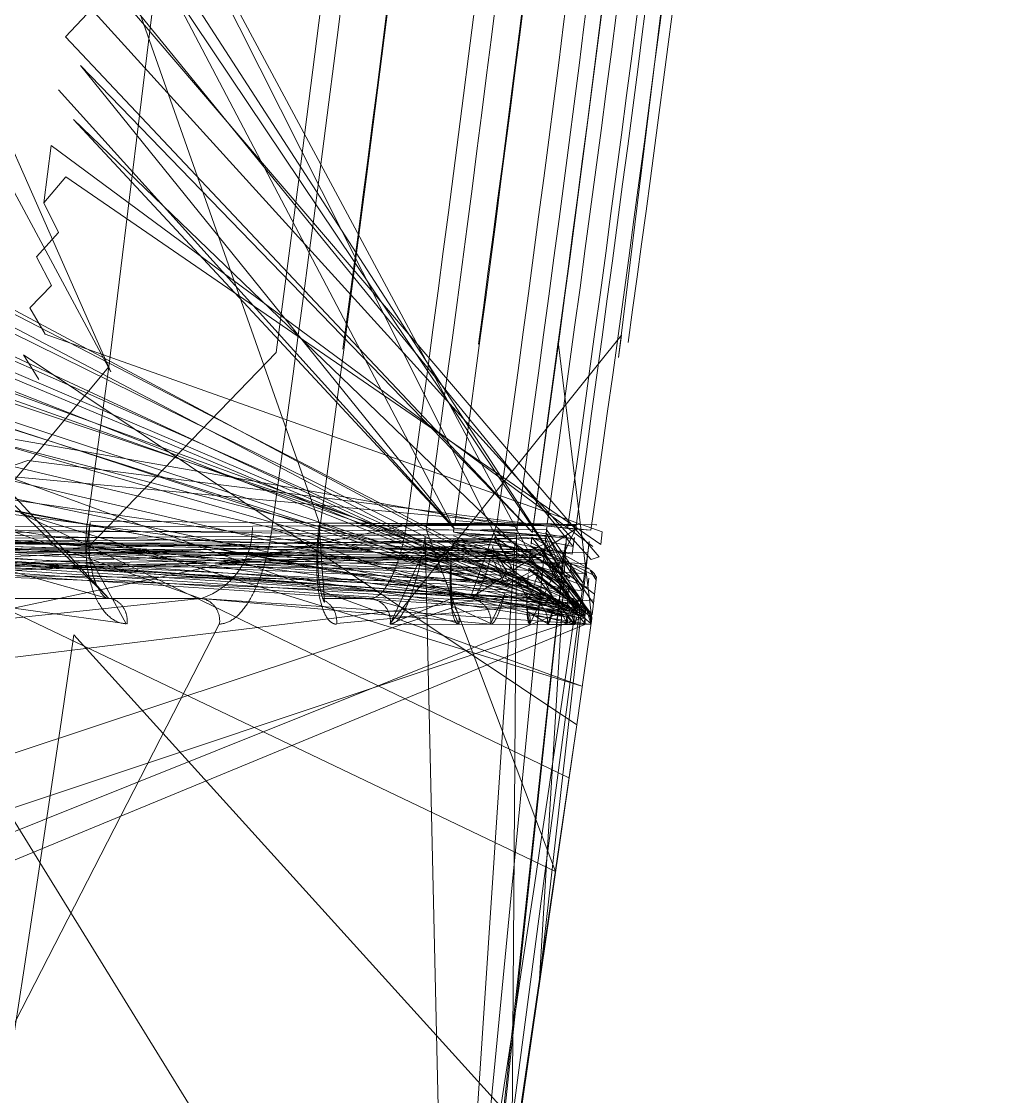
# Model space of a CAD drawing. Header units: millimetres. Extents: x 521 to 148073, y -17811 to 32040.
# Drawn here: x 66190.56 to 66203.96, y 20152.08 to 20166.79 of the extents above; entities that cross this region are included whole.
import ezdxf

# ---------------------------------------------------------------- set-up
doc = ezdxf.new("R2010")
doc.units = ezdxf.units.MM
doc.layers.add('Datové rozvody', color=6, linetype='Continuous')
doc.layers.add('PDF_Geometrie', color=7, linetype='Continuous', true_color=0xbdbdbd)

# ---------------------------------------------------------------- blocks, each defined once
blk = doc.blocks.new('projektor')
at = {"layer": 'PDF_Geometrie', "lineweight": 13}
for points in [[(86365.357, 15266.019), (86380.575, 15264.152), (86380.277, 15264.191), (86384.116, 15261.116), (86384.107, 15261.117), (86384.098, 15261.118), (86384.089, 15261.118), (86384.08, 15261.118), (86384.071, 15261.118), (86384.062, 15261.117), (86384.052, 15261.116), (86384.043, 15261.115), (86384.035, 15261.114), (86384.025, 15261.112), (86384.016, 15261.111), (86384.008, 15261.109), (86383.999, 15261.106), (86383.99, 15261.104), (86383.982, 15261.101), (86383.974, 15261.098), (86383.965, 15261.095), (86383.957, 15261.091), (86383.949, 15261.087), (86383.94, 15261.083), (86383.933, 15261.079), (86383.924, 15261.075), (86383.917, 15261.069), (86383.909, 15261.064), (86383.903, 15261.059), (86383.895, 15261.054), (86383.889, 15261.048), (86383.881, 15261.042), (86383.875, 15261.036), (86383.868, 15261.03), (86383.862, 15261.024), (86383.856, 15261.018), (86383.85, 15261.01), (86383.844, 15261.003), (86383.839, 15260.996), (86383.834, 15260.989), (86383.829, 15260.982), (86383.824, 15260.975), (86383.819, 15260.967), (86383.815, 15260.96), (86383.811, 15260.951), (86383.807, 15260.943), (86383.804, 15260.935), (86383.801, 15260.927), (86383.798, 15260.919), (86383.795, 15260.91), (86383.792, 15260.902), (86383.79, 15260.893), (86383.787, 15260.884), (86383.786, 15260.876), (86383.785, 15260.867), (86383.783, 15260.859), (86383.782, 15260.85), (86384.117, 15262.033), (86384.107, 15262.034), (86384.098, 15262.034), (86384.089, 15262.035), (86384.08, 15262.035), (86384.072, 15262.034), (86384.063, 15262.034), (86384.053, 15262.033), (86384.044, 15262.032), (86384.035, 15262.031), (86384.026, 15262.029), (86384.017, 15262.027), (86384.009, 15262.025), (86383.999, 15262.023), (86383.991, 15262.02), (86383.982, 15262.017), (86383.974, 15262.013), (86383.965, 15262.01), (86383.957, 15262.006), (86383.949, 15262.003), (86383.941, 15261.999), (86383.933, 15261.994), (86383.925, 15261.99), (86383.918, 15261.985), (86383.91, 15261.98), (86383.903, 15261.975), (86383.895, 15261.969), (86384.117, 15262.453), (86384.107, 15262.453), (86384.099, 15262.454), (86384.09, 15262.454), (86384.081, 15262.454), (86384.072, 15262.454), (86384.063, 15262.453), (86384.053, 15262.453), (86384.044, 15262.452), (86384.036, 15262.45), (86384.026, 15262.449), (86384.017, 15262.447), (86384.009, 15262.445), (86383.999, 15262.442), (86383.991, 15262.44), (86383.983, 15262.437), (86383.974, 15262.434), (86383.965, 15262.43), (86383.957, 15262.426), (86383.95, 15262.422), (86383.941, 15262.418), (86383.934, 15262.414), (86383.925, 15262.409), (86383.918, 15262.404), (86383.91, 15262.399), (86383.903, 15262.394), (86383.896, 15262.389), (86383.889, 15262.383), (86383.882, 15262.377), (86383.875, 15262.371), (86383.868, 15262.364), (86383.863, 15262.358), (86383.857, 15262.351), (86383.851, 15262.344), (86383.845, 15262.337), (86383.839, 15262.33), (86383.834, 15262.323), (86383.829, 15262.316), (86383.824, 15262.307), (86383.82, 15262.299), (86383.816, 15262.292), (86383.812, 15262.284), (86383.807, 15262.276), (86383.804, 15262.268), (86383.801, 15262.259), (86383.798, 15262.251), (86383.795, 15262.242), (86383.792, 15262.233), (86383.79, 15262.224), (86383.788, 15262.216), (86383.786, 15262.207), (86383.785, 15262.198), (86383.784, 15262.189), (86383.783, 15262.18), (86382.861, 15263.58), (86384.117, 15262.979), (86384.108, 15262.979), (86384.099, 15262.98), (86384.09, 15262.98), (86384.081, 15262.98), (86384.072, 15262.98), (86384.063, 15262.98), (86384.054, 15262.979), (86384.045, 15262.978), (86384.036, 15262.976), (86384.026, 15262.975), (86384.018, 15262.973), (86384.009, 15262.971), (86384.001, 15262.969), (86383.991, 15262.966), (86383.983, 15262.963), (86383.975, 15262.96), (86383.966, 15262.955), (86383.958, 15262.952), (86384.117, 15263.209), (86384.108, 15263.209), (86384.099, 15263.21), (86384.09, 15263.21), (86384.081, 15263.21), (86384.072, 15263.21), (86384.063, 15263.21), (86384.054, 15263.209), (86384.045, 15263.208), (86384.036, 15263.206), (86384.027, 15263.205), (86384.018, 15263.203), (86384.009, 15263.201), (86384.001, 15263.198), (86383.991, 15263.196), (86383.983, 15263.192), (86383.975, 15263.189), (86383.966, 15263.185), (86383.958, 15263.182), (86383.95, 15263.178), (86383.941, 15263.174), (86383.934, 15263.169), (86383.926, 15263.165), (86383.918, 15263.16), (86383.91, 15263.155), (86383.903, 15263.15), (86383.896, 15263.144), (86383.889, 15263.139), (86383.882, 15263.132), (86383.875, 15263.126), (86383.869, 15263.119), (86383.863, 15263.113), (86383.857, 15263.106), (86383.851, 15263.1), (86383.845, 15263.093), (86383.839, 15263.085), (86383.834, 15263.078), (86383.829, 15263.07), (86383.824, 15263.062), (86383.82, 15263.054), (86383.816, 15263.047), (86383.812, 15263.039), (86383.807, 15263.03), (86383.804, 15263.022), (86383.801, 15263.013), (86383.798, 15263.005), (86383.795, 15262.996), (86383.792, 15262.987), (86383.79, 15262.979), (86383.788, 15262.97), (86383.786, 15262.961), (86383.785, 15262.952), (86383.784, 15262.943), (86383.783, 15262.938), (86372.915, 15257.466), (86384.117, 15263.472), (86384.108, 15263.473), (86384.099, 15263.474), (86384.091, 15263.474), (86384.082, 15263.474), (86384.072, 15263.474), (86384.063, 15263.473), (86384.054, 15263.472), (86384.045, 15263.471), (86384.036, 15263.47), (86384.027, 15263.469), (86384.018, 15263.467), (86384.117, 15263.553), (86384.108, 15263.554), (86384.1, 15263.555), (86384.091, 15263.555), (86384.082, 15263.555), (86384.072, 15263.555), (86384.063, 15263.554), (86384.054, 15263.554), (86384.045, 15263.552), (86384.037, 15263.551), (86384.027, 15263.55), (86384.018, 15263.548), (86384.01, 15263.545), (86384.001, 15263.542), (86383.992, 15263.54), (86383.983, 15263.537), (86383.975, 15263.534), (86383.966, 15263.53), (86383.958, 15263.527), (86383.95, 15263.523), (86383.942, 15263.519), (86383.934, 15263.514), (86383.926, 15263.51), (86383.918, 15263.505), (86383.91, 15263.5), (86383.903, 15263.495), (86383.896, 15263.489), (86383.889, 15263.482), (86383.882, 15263.477), (86383.875, 15263.47), (86384.117, 15263.572), (86384.108, 15263.573), (86384.1, 15263.573), (86384.091, 15263.573), (86384.082, 15263.573), (86384.072, 15263.573), (86384.063, 15263.573), (86384.054, 15263.572), (86384.045, 15263.571), (86384.037, 15263.569), (86384.027, 15263.568), (86384.018, 15263.566), (86384.01, 15263.564), (86384.001, 15263.562), (86383.992, 15263.559), (86383.983, 15263.556), (86383.975, 15263.553), (86383.966, 15263.55), (86383.958, 15263.545), (86383.95, 15263.541), (86383.942, 15263.537), (86383.934, 15263.533), (86383.926, 15263.528), (86383.919, 15263.523), (86383.91, 15263.518), (86383.903, 15263.513), (86383.896, 15263.507), (86383.889, 15263.502), (86383.882, 15263.496), (86383.875, 15263.49), (86383.869, 15263.482), (86383.863, 15263.476), (86383.859, 15263.471), (86384.117, 15263.708), (86384.108, 15263.709), (86384.1, 15263.709), (86384.091, 15263.71), (86384.082, 15263.71), (86384.072, 15263.709), (86384.063, 15263.709), (86384.054, 15263.708), (86384.045, 15263.707), (86384.117, 15263.78), (86384.109, 15263.781), (86384.1, 15263.781), (86384.091, 15263.782), (86384.082, 15263.782), (86384.072, 15263.781), (86384.063, 15263.781), (86384.054, 15263.78), (86384.045, 15263.779), (86384.037, 15263.778), (86384.027, 15263.776), (86384.018, 15263.774), (86384.01, 15263.772), (86384.001, 15263.77), (86383.992, 15263.767), (86383.983, 15263.764), (86383.975, 15263.761), (86383.966, 15263.758), (86383.958, 15263.754), (86383.95, 15263.751), (86383.942, 15263.746), (86383.934, 15263.742), (86383.926, 15263.737), (86383.919, 15263.733), (86383.911, 15263.728), (86383.903, 15263.721), (86383.898, 15263.717), (86384.117, 15263.784), (86384.109, 15263.785), (86384.1, 15263.786), (86384.091, 15263.786), (86384.082, 15263.786), (86384.072, 15263.786), (86384.063, 15263.786), (86384.054, 15263.785), (86384.045, 15263.784), (86384.037, 15263.781), (86384.027, 15263.78), (86384.018, 15263.778), (86384.01, 15263.776), (86384.001, 15263.773), (86383.992, 15263.771), (86383.983, 15263.768), (86383.975, 15263.765), (86383.966, 15263.761), (86383.958, 15263.758), (86383.95, 15263.754), (86383.942, 15263.75), (86383.934, 15263.746), (86383.926, 15263.741), (86383.919, 15263.736), (86383.911, 15263.731), (86383.903, 15263.726), (86383.896, 15263.719), (86383.894, 15263.717), (86373.992, 15257.084), (86382.808, 15260.184), (86382.832, 15260.181), (86382.855, 15260.178), (86382.877, 15260.175), (86382.901, 15260.173), (86382.924, 15260.171), (86382.948, 15260.168), (86382.971, 15260.166), (86382.993, 15260.165), (86383.016, 15260.163), (86383.039, 15260.161), (86383.062, 15260.16), (86383.084, 15260.159), (86383.107, 15260.157), (86383.128, 15260.156), (86383.15, 15260.156), (86383.173, 15260.155), (86383.194, 15260.154), (86383.215, 15260.154), (86383.237, 15260.154), (86383.258, 15260.154), (86383.279, 15260.154), (86383.299, 15260.154), (86383.32, 15260.154), (86383.34, 15260.154), (86383.359, 15260.155), (86383.379, 15260.156), (86383.398, 15260.157), (86383.417, 15260.158), (86383.436, 15260.159), (86383.454, 15260.16), (86383.472, 15260.161), (86383.49, 15260.163), (86383.507, 15260.164), (86383.524, 15260.166), (86383.54, 15260.168), (86383.556, 15260.169), (86383.572, 15260.171), (86383.588, 15260.173), (86383.602, 15260.175), (86383.617, 15260.178), (86383.63, 15260.18), (86383.643, 15260.182), (86383.657, 15260.185), (86383.669, 15260.188), (86383.682, 15260.19), (86383.694, 15260.193), (86383.704, 15260.195), (86383.715, 15260.198), (86383.725, 15260.201), (86383.736, 15260.203), (86383.745, 15260.206), (86383.753, 15260.208), (86383.761, 15260.211), (86383.769, 15260.213), (86383.777, 15260.215), (86383.783, 15260.218), (86383.789, 15260.22), (86383.795, 15260.222), (86383.801, 15260.224), (86383.806, 15260.226), (86383.81, 15260.228), (86383.814, 15260.23), (86383.817, 15260.232), (86383.821, 15260.233), (86383.824, 15260.235), (86383.826, 15260.236), (86383.828, 15260.237), (86383.829, 15260.238), (86383.831, 15260.239), (86383.832, 15260.239), (86383.833, 15260.24), (86382.802, 15260.17), (86382.828, 15260.167), (86382.853, 15260.164), (86382.877, 15260.161), (86382.903, 15260.158), (86382.929, 15260.156), (86382.954, 15260.153), (86382.979, 15260.151), (86383.004, 15260.149), (86383.029, 15260.147), (86383.054, 15260.145), (86383.079, 15260.144), (86383.104, 15260.142), (86383.129, 15260.141), (86383.154, 15260.14), (86383.178, 15260.139), (86383.202, 15260.138), (86383.226, 15260.138), (86383.25, 15260.137), (86383.275, 15260.137), (86383.298, 15260.137), (86383.323, 15260.137), (86383.346, 15260.137), (86383.368, 15260.137), (86383.392, 15260.138), (86383.415, 15260.139), (86383.437, 15260.14), (86383.459, 15260.141), (86383.482, 15260.142), (86383.504, 15260.143), (86383.525, 15260.145), (86383.546, 15260.146), (86383.568, 15260.148), (86383.589, 15260.15), (86383.609, 15260.152), (86383.63, 15260.155), (86383.65, 15260.157), (86383.669, 15260.16), (86383.689, 15260.163), (86383.708, 15260.166), (86383.726, 15260.169), (86383.745, 15260.172), (86383.763, 15260.175), (86383.781, 15260.179), (86383.798, 15260.183), (86383.815, 15260.188), (86383.832, 15260.192), (86383.847, 15260.196), (86383.863, 15260.2), (86383.878, 15260.204), (86383.894, 15260.209), (86383.908, 15260.214), (86383.923, 15260.219), (86383.936, 15260.223), (86383.95, 15260.229), (86383.962, 15260.234), (86383.975, 15260.239), (86383.986, 15260.246), (86383.998, 15260.251), (86384.009, 15260.257), (86384.02, 15260.263), (86384.03, 15260.269), (86384.039, 15260.275), (86384.048, 15260.281), (86384.056, 15260.287), (86384.065, 15260.293), (86384.072, 15260.3), (86384.079, 15260.307), (86384.086, 15260.314), (86384.092, 15260.321), (86384.098, 15260.328), (86384.103, 15260.334), (86384.107, 15260.341), (86384.111, 15260.348), (86384.114, 15260.356), (86384.117, 15260.364), (86384.12, 15260.371), (86384.122, 15260.378), (86384.123, 15260.386), (86384.124, 15260.393), (86384.124, 15260.401)], [(86375.864, 15261.091), (86378.162, 15260.8), (86380.473, 15260.498), (86382.785, 15260.188), (86384.029, 15263.462), (86384.038, 15263.462), (86384.047, 15263.461), (86384.056, 15263.461), (86384.064, 15263.461), (86384.072, 15263.462), (86384.078, 15263.462), (86384.085, 15263.462), (86384.091, 15263.462), (86384.097, 15263.463), (86384.102, 15263.463), (86384.107, 15263.464), (86384.111, 15263.464), (86384.114, 15263.465), (86384.117, 15263.466), (86384.121, 15263.466), (86384.123, 15263.467), (86384.124, 15263.468), (86384.126, 15263.469), (86384.127, 15263.47), (86384.127, 15263.471)], [(86380.698, 15257.37), (86382.768, 15257.086), (86382.79, 15257.083), (86382.811, 15257.08), (86382.833, 15257.078), (86382.856, 15257.076), (86382.877, 15257.074), (86382.899, 15257.072), (86382.921, 15257.071), (86382.943, 15257.069), (86382.964, 15257.068), (86382.986, 15257.067), (86383.008, 15257.067), (86383.03, 15257.066), (86383.051, 15257.066), (86383.072, 15257.065), (86383.094, 15257.065), (86383.115, 15257.066), (86383.137, 15257.066), (86382.77, 15257.125), (86382.788, 15257.122), (86382.807, 15257.119), (86382.824, 15257.117), (86382.842, 15257.115), (86382.861, 15257.114), (86382.878, 15257.112), (86382.897, 15257.111), (86382.915, 15257.11), (86382.933, 15257.109), (86382.95, 15257.108), (86382.968, 15257.107), (86382.985, 15257.107), (86383.003, 15257.106), (86383.02, 15257.106), (86383.038, 15257.106), (86383.055, 15257.106), (86383.073, 15257.106), (86383.092, 15257.107), (86380.508, 15259.599), (86378.205, 15259.9), (86375.911, 15260.192)], [(86382.972, 15263.566), (86383.088, 15263.552), (86374.992, 15256.96), (86375.347, 15257.164), (86383.229, 15263.894), (86383.261, 15263.79), (86375.642, 15256.877), (86376, 15257.082), (86376.306, 15256.793), (86382.905, 15263.007), (86376.685, 15256.994), (86382.85, 15261.969), (86377.009, 15256.702)], [(86378.513, 15256.506), (86377.752, 15256.606), (86383.09, 15263.812)], [(86384.05, 15263.798), (86385.465, 15263.599), (86380.537, 15256.235), (86380.867, 15256.441)], [(86382.88, 15262.801), (86382.831, 15262.807), (86381.657, 15256.082), (86382.824, 15253.729), (86381.945, 15256.293), (86382.85, 15263.476), (86382.871, 15263.786), (86382.154, 15256.014), (86384.951, 15263.664), (86382.646, 15256.196), (86386.172, 15263.493)], [(86382.794, 15261.971), (86382.795, 15261.976), (86382.804, 15261.331), (86382.794, 15262.535), (86382.804, 15263.023), (86382.78, 15260.188), (86382.786, 15263.206), (86382.811, 15263.587), (86382.821, 15259.286), (86382.793, 15263.59), (86382.795, 15263.607), (86382.802, 15263.851), (86382.803, 15263.864), (86382.752, 15257.127)], [(86383.137, 15257.066), (86383.134, 15257.071), (86383.132, 15257.075), (86383.129, 15257.079), (86383.127, 15257.082), (86383.124, 15257.086), (86383.122, 15257.089), (86383.119, 15257.092), (86383.117, 15257.095), (86383.114, 15257.097), (86383.112, 15257.099), (86383.109, 15257.101), (86383.107, 15257.103), (86383.104, 15257.104), (86383.102, 15257.105), (86383.098, 15257.106), (86383.096, 15257.106), (86383.093, 15257.107), (86383.092, 15257.107), (86384.127, 15263.784), (86384.126, 15263.785), (86384.125, 15263.785), (86384.123, 15263.786), (86384.121, 15263.787), (86384.119, 15263.787), (86384.115, 15263.788), (86384.111, 15263.789), (86384.107, 15263.79), (86384.103, 15263.79), (86384.098, 15263.791), (86384.092, 15263.792), (86384.086, 15263.793), (86384.079, 15263.794), (86384.072, 15263.795)], [(86383.725, 15263.835), (86383.799, 15263.827), (86384.115, 15260.402), (86384.106, 15260.403), (86384.097, 15260.403), (86384.089, 15260.403), (86384.079, 15260.403), (86384.07, 15260.403), (86384.061, 15260.402), (86384.051, 15260.402), (86384.043, 15260.401), (86384.034, 15260.399), (86384.025, 15260.398), (86384.016, 15260.396), (86384.007, 15260.394), (86383.999, 15260.392), (86383.99, 15260.389), (86383.981, 15260.386), (86383.973, 15260.383), (86383.964, 15260.38), (86383.956, 15260.377), (86383.948, 15260.373), (86383.94, 15260.369), (86383.932, 15260.365), (86383.924, 15260.359), (86383.917, 15260.355), (86383.909, 15260.35), (86383.902, 15260.345), (86383.895, 15260.34), (86383.888, 15260.334), (86383.881, 15260.329), (86383.874, 15260.323), (86383.868, 15260.317), (86383.862, 15260.311), (86383.856, 15260.303), (86383.85, 15260.297), (86383.844, 15260.29), (86383.838, 15260.283), (86383.833, 15260.276), (86383.828, 15260.269), (86383.824, 15260.262), (86383.819, 15260.255), (86383.815, 15260.247)], [(86383.993, 15263.709), (86384.007, 15263.708), (86376.799, 15249.093)], [(86384.02, 15263.706), (86384.039, 15263.705), (86377.889, 15249.022)], [(86378.459, 15248.987), (86378.609, 15248.977), (86383.571, 15262.943), (86384.016, 15263.707)], [(86380.482, 15253.394), (86380.637, 15253.383), (86384.02, 15263.706)], [(86384.016, 15263.707), (86384.024, 15263.707), (86381.276, 15248.821), (86381.139, 15248.828)], [(86384.05, 15263.706), (86384.052, 15263.706), (86381.863, 15253.327)], [(86381.975, 15253.331), (86382.083, 15253.33), (86384.055, 15263.706)], [(86383.173, 15263.743), (86383.024, 15263.764), (86388.922, 15263.098), (86382.952, 15263.462), (86382.848, 15253.726)], [(86383.248, 15263.417), (86383.151, 15263.433), (86396.339, 15261.998), (86383.451, 15263.701), (86382.893, 15253.719)], [(86383.316, 15263.721), (86383.173, 15263.743), (86382.994, 15253.981), (86382.929, 15262.794), (86391.39, 15262.736), (86391.431, 15262.731), (86394.415, 15262.287)], [(86383.512, 15263.758), (86383.637, 15263.744), (86382.949, 15261.957)], [(86383.579, 15263.36), (86383.517, 15263.372), (86383.864, 15263.632), (86383.231, 15253.943), (86382.993, 15253.703)], [(86383.957, 15263.712), (86383.978, 15263.71), (86383.395, 15262.955)], [(86388.972, 15248.404), (86389.145, 15248.395), (86384.032, 15263.706)], [(86384.039, 15263.705), (86384.047, 15263.704), (86384.056, 15263.704), (86384.064, 15263.704), (86384.072, 15263.703), (86384.079, 15263.703), (86384.085, 15263.703), (86384.092, 15263.703), (86384.098, 15263.703), (86384.103, 15263.703), (86384.107, 15263.703), (86384.111, 15263.703), (86384.115, 15263.703), (86384.119, 15263.704), (86384.121, 15263.704), (86384.123, 15263.704), (86384.125, 15263.705), (86384.126, 15263.705), (86384.127, 15263.706), (86384.127, 15263.707), (86390.484, 15248.322)], [(86383.677, 15263.341), (86383.638, 15263.349), (86383.148, 15261.549), (86382.998, 15262.501), (86383.299, 15253.93), (86383.948, 15263.617), (86383.13, 15263.147), (86383.034, 15253.694)], [(86383.39, 15253.911), (86383.363, 15253.917), (86383.201, 15263.133), (86383.995, 15263.608), (86383.433, 15262.705), (86383.077, 15253.686), (86383.75, 15263.327)], [(86377.883, 15252.988), (86378.258, 15252.964), (86383.881, 15263.47), (86377.491, 15249.048)], [(86377.621, 15249.039), (86377.754, 15249.031), (86383.909, 15263.467)], [(86383.881, 15263.47), (86383.903, 15263.469), (86379.706, 15248.911)], [(86383.903, 15263.469), (86383.924, 15263.467), (86379.748, 15252.877)], [(86380.414, 15253.403), (86380.541, 15253.394), (86383.85, 15263.471)], [(86383.612, 15262.941), (86383.652, 15262.939), (86383.938, 15263.467), (86389.995, 15248.353), (86380.48, 15252.84)], [(86383.909, 15263.467), (86383.937, 15263.465), (86380.528, 15248.863)], [(86383.831, 15263.473), (86383.857, 15263.471), (86383.881, 15263.469), (86380.667, 15253.385)], [(86382.006, 15252.772), (86382.384, 15252.758), (86383.964, 15263.466)], [(86384.002, 15263.465), (86384.007, 15263.465), (86382.083, 15253.324)], [(86382.973, 15253.706), (86382.954, 15253.71), (86383.167, 15262.756), (86383.171, 15253.953), (86382.981, 15263.174), (86383.453, 15263.383)], [(86384.621, 15252.683), (86384.986, 15252.673), (86383.73, 15262.939), (86383.764, 15262.935), (86383.985, 15263.465)], [(86382.865, 15263.194), (86382.826, 15263.201), (86398.046, 15261.727)], [(86382.994, 15253.981), (86382.959, 15253.986), (86387.416, 15263.315), (86382.864, 15261.595), (86382.88, 15262.801)], [(86383.303, 15262.731), (86383.259, 15262.74), (86383.057, 15263.161)], [(86383.201, 15253.658), (86383.181, 15253.663), (86383.632, 15262.661), (86383.207, 15262.455), (86383.397, 15263.09)], [(86383.455, 15263.074), (86383.426, 15263.083), (86383.668, 15262.652), (86383.223, 15253.653)], [(86383.632, 15262.661), (86383.594, 15262.671), (86383.366, 15263.097)], [(86383.468, 15262.952), (86383.509, 15262.949), (86383.528, 15262.946), (86376.386, 15249.121)], [(86383.509, 15262.949), (86383.547, 15262.947), (86378.459, 15248.987)], [(86380.864, 15252.822), (86381.245, 15252.804), (86383.649, 15262.942)], [(86383.547, 15262.947), (86383.583, 15262.945), (86381.682, 15248.797), (86381.546, 15248.805)], [(86383.571, 15262.943), (86383.612, 15262.941), (86382.355, 15248.76)], [(86382.981, 15262.998), (86383.058, 15262.989)], [(86383.38, 15262.96), (86383.425, 15262.955)], [(86383.098, 15253.965), (86383.064, 15253.971), (86383.025, 15262.778), (86397.456, 15261.82), (86400.927, 15252.216)], [(86383.391, 15262.714), (86383.347, 15262.723)], [(86382.746, 15261.982), (86382.794, 15262.535), (86383.783, 15262.18)], [(86384.122, 15258.845), (86384.122, 15258.856), (86384.121, 15258.868), (86384.12, 15258.88), (86384.117, 15258.893), (86384.115, 15258.904), (86384.112, 15258.916), (86384.108, 15258.928), (86384.104, 15258.94), (86384.099, 15258.952), (86384.094, 15258.964), (86384.089, 15258.975), (86384.082, 15258.987), (86384.076, 15258.998), (86384.068, 15259.01), (86384.061, 15259.022), (86384.052, 15259.033), (86384.044, 15259.044), (86384.036, 15259.055), (86384.025, 15259.067), (86384.016, 15259.077), (86384.007, 15259.088), (86383.995, 15259.099), (86383.985, 15259.109), (86383.973, 15259.12), (86383.961, 15259.131), (86383.95, 15259.141), (86383.937, 15259.151), (86383.924, 15259.161), (86383.912, 15259.171), (86383.899, 15259.181), (86383.885, 15259.191), (86383.871, 15259.201), (86383.857, 15259.21), (86383.842, 15259.22), (86383.828, 15259.229), (86383.812, 15259.238), (86383.797, 15259.248), (86383.781, 15259.257), (86383.766, 15259.265), (86383.749, 15259.274), (86383.733, 15259.283), (86383.716, 15259.291), (86383.699, 15259.299), (86383.683, 15259.308), (86383.665, 15259.316), (86383.648, 15259.324), (86383.63, 15259.332), (86383.612, 15259.34), (86383.594, 15259.348), (86383.576, 15259.355), (86383.557, 15259.363), (86383.539, 15259.371), (86383.52, 15259.378), (86383.501, 15259.385), (86383.481, 15259.392), (86383.462, 15259.399), (86383.443, 15259.405), (86383.423, 15259.412), (86383.403, 15259.418), (86383.383, 15259.426), (86383.363, 15259.432), (86383.342, 15259.438), (86383.321, 15259.444), (86383.301, 15259.45), (86383.28, 15259.455), (86383.259, 15259.461), (86383.238, 15259.466), (86383.216, 15259.472), (86383.194, 15259.477), (86383.173, 15259.483), (86383.151, 15259.488), (86383.129, 15259.493), (86383.107, 15259.498), (86383.085, 15259.503), (86383.063, 15259.507), (86383.04, 15259.511), (86383.017, 15259.516), (86382.994, 15259.52), (86382.972, 15259.524), (86382.949, 15259.527), (86382.926, 15259.531), (86382.903, 15259.535), (86382.879, 15259.539), (86382.856, 15259.542), (86383.782, 15262.184), (86383.782, 15262.188), (86383.781, 15262.193), (86383.78, 15262.198), (86383.779, 15262.202), (86383.777, 15262.206), (86383.774, 15262.211), (86383.772, 15262.215), (86383.768, 15262.22), (86383.765, 15262.224), (86383.761, 15262.229), (86383.757, 15262.233), (86383.753, 15262.238), (86383.748, 15262.242), (86383.743, 15262.247), (86383.737, 15262.252), (86383.731, 15262.257), (86383.725, 15262.261), (86383.719, 15262.266), (86383.712, 15262.271), (86383.704, 15262.275), (86383.697, 15262.28), (86383.69, 15262.285), (86383.681, 15262.289), (86383.673, 15262.294), (86383.664, 15262.299), (86383.655, 15262.303), (86383.646, 15262.308), (86383.637, 15262.313), (86383.627, 15262.318), (86383.617, 15262.323), (86383.607, 15262.327), (86383.596, 15262.332), (86383.585, 15262.336), (86383.574, 15262.341), (86383.563, 15262.346), (86383.551, 15262.35), (86383.539, 15262.355), (86383.527, 15262.359), (86383.515, 15262.364), (86383.502, 15262.369), (86383.49, 15262.374), (86383.476, 15262.378), (86383.463, 15262.383), (86383.45, 15262.387), (86383.436, 15262.392), (86383.422, 15262.396), (86383.408, 15262.4), (86383.394, 15262.404), (86383.378, 15262.409), (86383.364, 15262.413), (86383.349, 15262.417), (86383.334, 15262.422), (86383.319, 15262.426), (86383.303, 15262.431), (86383.287, 15262.435), (86383.272, 15262.439), (86383.255, 15262.443), (86383.24, 15262.447)], [(86383.521, 15253.883), (86383.485, 15253.891), (86383.173, 15262.463)], [(86376.386, 15249.121), (86376.496, 15249.114), (86383.237, 15261.931)], [(86377.157, 15249.07), (86377.28, 15249.062), (86383.269, 15261.923)], [(86379.706, 15248.911), (86379.888, 15248.9), (86383.281, 15261.928)], [(86383.095, 15261.942), (86383.142, 15261.938), (86380.286, 15253.414)], [(86383.269, 15261.923), (86383.316, 15261.92), (86381.411, 15248.813)], [(86383.172, 15261.93), (86383.221, 15261.926)], [(86383.316, 15261.92), (86383.363, 15261.918), (86383.387, 15261.917), (86383.409, 15261.916), (86383.433, 15261.915), (86383.455, 15261.914), (86383.477, 15261.914), (86383.499, 15261.913), (86383.52, 15261.913), (86383.542, 15261.913), (86383.563, 15261.913), (86383.584, 15261.913), (86383.605, 15261.913), (86383.625, 15261.913), (86383.645, 15261.914), (86383.665, 15261.914), (86383.685, 15261.914), (86383.703, 15261.915), (86383.722, 15261.916), (86383.741, 15261.917), (86383.759, 15261.918), (86383.777, 15261.919), (86383.793, 15261.92), (86383.811, 15261.921), (86383.827, 15261.923), (86383.843, 15261.924), (86383.859, 15261.926), (86383.874, 15261.928), (86383.889, 15261.929), (86383.903, 15261.931), (86383.326, 15261.926), (86383.347, 15261.925), (86383.369, 15261.924), (86383.39, 15261.923), (86383.411, 15261.923), (86383.432, 15261.922), (86383.453, 15261.922), (86383.473, 15261.921), (86383.493, 15261.921), (86383.512, 15261.921), (86383.532, 15261.921), (86383.55, 15261.921), (86383.568, 15261.921), (86383.585, 15261.921), (86383.602, 15261.921), (86383.618, 15261.922), (86383.633, 15261.922), (86383.647, 15261.922), (86383.661, 15261.923), (86383.674, 15261.924), (86383.688, 15261.924), (86383.7, 15261.925), (86383.712, 15261.926), (86383.724, 15261.926), (86383.735, 15261.927), (86383.746, 15261.928), (86383.756, 15261.929), (86383.767, 15261.93), (86383.776, 15261.931), (86383.785, 15261.932), (86383.793, 15261.933), (86383.802, 15261.934), (86383.81, 15261.934), (86383.817, 15261.936), (86383.825, 15261.937), (86383.832, 15261.938), (86383.838, 15261.939), (86383.844, 15261.939), (86383.851, 15261.94), (86383.856, 15261.941), (86383.862, 15261.942), (86383.867, 15261.943), (86383.871, 15261.944), (86383.875, 15261.945), (86383.879, 15261.946), (86383.884, 15261.947), (86383.887, 15261.948), (86383.889, 15261.949), (86383.893, 15261.949), (86383.895, 15261.95), (86383.898, 15261.951), (86383.899, 15261.951), (86383.901, 15261.952), (86383.902, 15261.952), (86383.903, 15261.953), (86383.904, 15261.953), (86388.387, 15248.434)], [(86383.008, 15261.573), (86382.96, 15261.581), (86396.969, 15261.898)], [(86383.782, 15260.217), (86383.782, 15260.857), (86383.781, 15260.864), (86383.781, 15260.871), (86383.78, 15260.878), (86383.778, 15260.885), (86383.777, 15260.892), (86383.774, 15260.9), (86383.772, 15260.907), (86383.768, 15260.914), (86383.765, 15260.922), (86383.76, 15260.928), (86383.756, 15260.936), (86383.751, 15260.943), (86383.746, 15260.95), (86383.741, 15260.958), (86383.736, 15260.965), (86383.729, 15260.972), (86383.724, 15260.979), (86383.717, 15260.986), (86383.71, 15260.993), (86383.703, 15261), (86383.695, 15261.007), (86383.687, 15261.014), (86383.68, 15261.021), (86383.67, 15261.028), (86383.662, 15261.035), (86383.653, 15261.041), (86383.643, 15261.048), (86383.634, 15261.055), (86383.624, 15261.061), (86383.614, 15261.068), (86383.603, 15261.075), (86383.593, 15261.082), (86383.582, 15261.088), (86383.571, 15261.094), (86383.56, 15261.101), (86383.548, 15261.107), (86383.537, 15261.113), (86383.524, 15261.119), (86383.512, 15261.125), (86383.5, 15261.132), (86383.487, 15261.138), (86383.474, 15261.144), (86383.46, 15261.15), (86383.447, 15261.156), (86383.433, 15261.162), (86383.42, 15261.167), (86383.406, 15261.173), (86383.392, 15261.179), (86383.377, 15261.184), (86383.363, 15261.191), (86383.348, 15261.196), (86383.334, 15261.201), (86383.319, 15261.207), (86383.304, 15261.212), (86383.288, 15261.217), (86383.273, 15261.222), (86383.257, 15261.227), (86383.241, 15261.232), (86383.225, 15261.237), (86383.209, 15261.241), (86383.193, 15261.246), (86383.176, 15261.252), (86383.16, 15261.256), (86383.143, 15261.261), (86383.126, 15261.265), (86383.109, 15261.27), (86383.093, 15261.274), (86383.075, 15261.278), (86383.058, 15261.282), (86383.04, 15261.286), (86383.022, 15261.29), (86383.005, 15261.294), (86382.987, 15261.298), (86382.969, 15261.301), (86382.951, 15261.305), (86382.933, 15261.309), (86382.915, 15261.313), (86382.896, 15261.316), (86382.877, 15261.319), (86382.859, 15261.322), (86382.841, 15261.325), (86382.823, 15261.328), (86382.804, 15261.331), (86384.124, 15255.086)], [(86383.727, 15260.201), (86383.782, 15260.85)], [(86364.911, 15259.298), (86380.698, 15257.37), (86384.114, 15254.521)], [(86375.072, 15254.888), (86380.764, 15257.399), (86375.496, 15254.569)], [(86383.712, 15254.344), (86383.781, 15255.163), (86383.781, 15258.592), (86382.826, 15255.92), (86382.821, 15259.286)], [(86396.435, 15252.525), (86384.113, 15258.845), (86384.104, 15258.846), (86384.095, 15258.847), (86384.086, 15258.847), (86384.077, 15258.847), (86384.068, 15258.846), (86384.059, 15258.846), (86384.05, 15258.845), (86384.042, 15258.844), (86384.033, 15258.843), (86384.023, 15258.841), (86384.015, 15258.84), (86384.006, 15258.838), (86383.997, 15258.835), (86383.989, 15258.833), (86383.98, 15258.829), (86383.972, 15258.826), (86383.963, 15258.823), (86383.955, 15258.82), (86383.947, 15258.816), (86383.938, 15258.813), (86383.931, 15258.809), (86383.924, 15258.804), (86383.916, 15258.8), (86383.908, 15258.795), (86383.901, 15258.791), (86383.894, 15258.785), (86383.887, 15258.78), (86383.88, 15258.775), (86383.873, 15258.768), (86383.867, 15258.763), (86383.861, 15258.757), (86383.855, 15258.751), (86383.849, 15258.744), (86383.843, 15258.738), (86383.838, 15258.731), (86383.833, 15258.725), (86383.828, 15258.718), (86383.824, 15258.71), (86383.818, 15258.703), (86383.814, 15258.696), (86383.81, 15258.688), (86383.807, 15258.681), (86383.802, 15258.673), (86383.8, 15258.666), (86383.797, 15258.658), (86383.793, 15258.649), (86383.79, 15258.641), (86383.789, 15258.633), (86383.786, 15258.625), (86383.785, 15258.617), (86383.783, 15258.609), (86383.782, 15258.601), (86383.781, 15258.592), (86384.113, 15255.418)], [(86383.782, 15255.171), (86384.12, 15257.615), (86384.111, 15257.616), (86384.102, 15257.617), (86384.094, 15257.617), (86384.084, 15257.617), (86384.075, 15257.617), (86384.067, 15257.617), (86384.057, 15257.616), (86384.048, 15257.616), (86384.039, 15257.615), (86384.031, 15257.613), (86384.021, 15257.612), (86384.013, 15257.61), (86384.004, 15257.608), (86383.995, 15257.606), (86383.987, 15257.604), (86383.979, 15257.601), (86383.971, 15257.598), (86383.962, 15257.595), (86383.954, 15257.591), (86383.946, 15257.588), (86383.938, 15257.584), (86383.929, 15257.58), (86383.922, 15257.576), (86383.915, 15257.572), (86383.907, 15257.568), (86383.9, 15257.563), (86383.893, 15257.558), (86383.886, 15257.553), (86383.879, 15257.548), (86383.873, 15257.543), (86383.866, 15257.537), (86383.86, 15257.53), (86383.854, 15257.525), (86383.848, 15257.519), (86383.842, 15257.512), (86383.838, 15257.506), (86383.832, 15257.5), (86383.827, 15257.493), (86383.822, 15257.486), (86383.817, 15257.48), (86383.813, 15257.472), (86383.809, 15257.465), (86383.806, 15257.458), (86383.802, 15257.45), (86383.799, 15257.443), (86383.796, 15257.436), (86383.793, 15257.428), (86383.79, 15257.421), (86383.788, 15257.412), (86383.786, 15257.405), (86383.784, 15257.397), (86383.782, 15257.389), (86383.781, 15257.381), (86383.781, 15257.373), (86380.462, 15254.301)], [(86376.143, 15249.648), (86383.781, 15257.373)], [(86383.092, 15257.107), (86383.095, 15257.107), (86383.114, 15257.107), (86383.133, 15257.108), (86383.153, 15257.109), (86383.172, 15257.111), (86383.191, 15257.112), (86383.21, 15257.114), (86383.228, 15257.115), (86383.246, 15257.117), (86383.265, 15257.121), (86383.283, 15257.123), (86383.301, 15257.125), (86383.318, 15257.128), (86383.336, 15257.131), (86383.353, 15257.134), (86383.37, 15257.137), (86383.387, 15257.141), (86383.403, 15257.144), (86383.42, 15257.148), (86383.435, 15257.151), (86383.45, 15257.156), (86383.466, 15257.16), (86383.481, 15257.164), (86383.495, 15257.168), (86383.51, 15257.173), (86383.524, 15257.177), (86383.538, 15257.183), (86383.551, 15257.187), (86383.564, 15257.192), (86383.577, 15257.197), (86383.589, 15257.202), (86383.601, 15257.208), (86383.612, 15257.213), (86383.624, 15257.218), (86383.634, 15257.223), (86383.645, 15257.228), (86383.655, 15257.234), (86383.664, 15257.24), (86383.673, 15257.245), (86383.682, 15257.25), (86383.69, 15257.255), (86383.699, 15257.261), (86383.706, 15257.266), (86383.713, 15257.271), (86383.72, 15257.276), (86383.726, 15257.281), (86383.732, 15257.286), (86383.737, 15257.29), (86383.743, 15257.295), (86383.747, 15257.301), (86383.752, 15257.305), (86383.756, 15257.31), (86383.76, 15257.314), (86383.763, 15257.318), (86383.767, 15257.322), (86383.769, 15257.325), (86383.771, 15257.328), (86383.773, 15257.331), (86383.774, 15257.334), (86383.776, 15257.336), (86383.777, 15257.339), (86383.777, 15257.34), (86383.778, 15257.342), (86383.778, 15257.343), (86383.778, 15257.344), (86383.779, 15257.345), (86383.779, 15257.346), (86382.645, 15253.33)]]:
    blk.add_lwpolyline(points, dxfattribs=at)
for points in [[(86382.895, 15263.938), (86383.064, 15263.916), (86378.169, 15256.801), (86378.513, 15256.506), (86378.911, 15256.703), (86379.235, 15256.41), (86379.613, 15256.61), (86379.911, 15256.32), (86380.263, 15256.522)], [(86382.845, 15261.964), (86382.895, 15261.958), (86383.39, 15263.773), (86382.965, 15263.002), (86384.033, 15263.8), (86374.023, 15257.33)], [(86380.367, 15263.35), (86382.889, 15263.011), (86382.987, 15263.564), (86382.845, 15261.964), (86377.407, 15256.901), (86384.05, 15263.798)], [(86382.965, 15263.002), (86383.042, 15262.993), (86383.492, 15263.862), (86384.002, 15263.804)], [(86383.33, 15263.522), (86383.423, 15263.512), (86383.401, 15263.514), (86383.851, 15263.822), (86383.725, 15263.835), (86383.092, 15262.987)], [(86383.537, 15263.857), (86383.534, 15263.857), (86383.529, 15263.858), (86383.525, 15263.858), (86383.52, 15263.858), (86383.515, 15263.857), (86383.51, 15263.856), (86383.505, 15263.856), (86383.5, 15263.854), (86383.495, 15263.853), (86383.49, 15263.851), (86383.485, 15263.849), (86383.481, 15263.847), (86383.476, 15263.845), (86383.471, 15263.841), (86383.465, 15263.838), (86383.461, 15263.835), (86383.456, 15263.832), (86383.451, 15263.828), (86383.447, 15263.825), (86383.442, 15263.821), (86383.438, 15263.816), (86383.433, 15263.812), (86383.429, 15263.807), (86383.424, 15263.803), (86383.42, 15263.798), (86383.415, 15263.792), (86383.411, 15263.787), (86383.407, 15263.78), (86383.403, 15263.774)], [(86383.782, 15261.931), (86383.783, 15262.18), (86384.127, 15263.571), (86384.127, 15263.207), (86384.126, 15262.451), (86383.781, 15258.605), (86384.127, 15263.779), (86384.125, 15261.115)], [(86383.318, 15263.405), (86383.248, 15263.417), (86383.578, 15263.681), (86382.865, 15263.194), (86382.914, 15253.716), (86383.098, 15253.965)], [(86383.387, 15263.394), (86383.318, 15263.405), (86382.904, 15263.187), (86383.677, 15263.664), (86382.933, 15253.713), (86383.134, 15253.96), (86383.12, 15262.763)], [(86382.998, 15262.501), (86382.961, 15262.507), (86383.579, 15263.36), (86383.908, 15263.625), (86383.264, 15253.937), (86383.013, 15253.698), (86383.303, 15262.731)], [(86383.102, 15261.557), (86383.055, 15261.565), (86383.817, 15263.641), (86383.2, 15253.948), (86382.973, 15253.706), (86383.214, 15262.748)], [(86383.451, 15263.701), (86383.316, 15263.721), (86383.03, 15253.976), (86382.977, 15262.787)], [(86383.635, 15263.491), (86383.694, 15263.484), (86383.713, 15263.482), (86383.326, 15262.962), (86383.095, 15261.942), (86383.906, 15263.716)], [(86383.976, 15263.71), (86383.998, 15263.708), (86383.818, 15263.473), (86383.795, 15263.476), (86383.78, 15263.477), (86383.957, 15263.712), (86383.976, 15263.71), (86383.38, 15262.96), (86383.767, 15263.477), (86383.74, 15263.48), (86383.933, 15263.714), (86383.95, 15263.712)], [(86383.088, 15263.552), (86383.191, 15263.538), (86382.9, 15261.963), (86382.981, 15262.998)], [(86383.132, 15262.981), (86383.181, 15262.976), (86383.511, 15263.502), (86383.489, 15263.505), (86382.998, 15261.951), (86383.141, 15262.982)], [(86383.201, 15263.133), (86383.166, 15263.141), (86383.973, 15263.612), (86383.336, 15253.922), (86383.391, 15262.714), (86383.055, 15253.69), (86383.034, 15262.494)], [(86383.19, 15262.977), (86383.239, 15262.972), (86383.046, 15261.946), (86383.595, 15263.494), (86383.047, 15261.94), (86383.229, 15262.971)], [(86383.595, 15263.494), (86383.655, 15263.487), (86383.635, 15263.491), (86383.278, 15262.966)], [(86384.127, 15263.571), (86384.127, 15263.572), (86384.126, 15263.572), (86384.124, 15263.573), (86384.123, 15263.575), (86384.12, 15263.576), (86384.117, 15263.577), (86384.114, 15263.578), (86384.111, 15263.58), (86384.106, 15263.581), (86384.102, 15263.582), (86384.096, 15263.584), (86384.09, 15263.585), (86384.084, 15263.587), (86384.077, 15263.589), (86384.07, 15263.591), (86384.063, 15263.592), (86384.054, 15263.594), (86384.046, 15263.596), (86384.037, 15263.598), (86383.782, 15262.939), (86383.781, 15262.941), (86383.78, 15262.944), (86383.778, 15262.947), (86383.777, 15262.95), (86383.774, 15262.953), (86383.771, 15262.955), (86383.767, 15262.959), (86383.764, 15262.962), (86383.76, 15262.965), (86383.755, 15262.968), (86383.751, 15262.971), (86383.746, 15262.974), (86383.74, 15262.977), (86383.734, 15262.981), (86383.728, 15262.984), (86383.721, 15262.987), (86383.715, 15262.99), (86383.707, 15262.993), (86383.699, 15262.997), (86383.692, 15263), (86383.684, 15263.003), (86383.674, 15263.007), (86383.666, 15263.01), (86383.657, 15263.014), (86383.647, 15263.018), (86383.638, 15263.021), (86383.627, 15263.025), (86383.617, 15263.028), (86383.606, 15263.032), (86383.595, 15263.035), (86383.583, 15263.039), (86383.572, 15263.042), (86383.56, 15263.046), (86383.547, 15263.049), (86383.536, 15263.053), (86383.522, 15263.057), (86383.51, 15263.06), (86383.496, 15263.064)], [(86385.465, 15263.599), (86390.814, 15262.828), (86384.268, 15256.904), (86385.397, 15256.74), (86386.523, 15256.574), (86387.647, 15256.406), (86388.767, 15256.237), (86389.884, 15256.065), (86390.999, 15255.891), (86392.11, 15255.715), (86393.219, 15255.538), (86394.325, 15255.358), (86395.427, 15255.178), (86396.526, 15254.994), (86395.411, 15262.138)], [(86383.151, 15263.433), (86383.052, 15263.447), (86395.694, 15262.095), (86396.299, 15262.004), (86382.871, 15253.723)], [(86383.453, 15263.383), (86383.387, 15263.394), (86382.943, 15263.181), (86382.888, 15262.52)], [(86384.027, 15263.465), (86384.032, 15263.465), (86383.894, 15262.939), (86383.9, 15262.939), (86383.906, 15262.94), (86383.911, 15262.94), (86383.917, 15262.94), (86383.922, 15262.941), (86383.927, 15262.941), (86383.931, 15262.941), (86383.935, 15262.942), (86383.939, 15262.942), (86383.944, 15262.942), (86383.947, 15262.943), (86383.95, 15262.943), (86383.954, 15262.943), (86383.956, 15262.944), (86383.959, 15262.944), (86383.961, 15262.944), (86383.963, 15262.944), (86383.964, 15262.945), (86383.966, 15262.945), (86383.968, 15262.945), (86383.969, 15262.945), (86383.969, 15262.945)], [(86383.816, 15263.313), (86383.784, 15263.32), (86383.42, 15253.905), (86383.269, 15263.118), (86383.109, 15253.679)], [(86383.555, 15262.68), (86383.516, 15262.688), (86383.816, 15263.313), (86383.126, 15253.675), (86383.452, 15253.898)], [(86383.173, 15262.463), (86383.139, 15262.471), (86383.555, 15262.68), (86383.143, 15253.672), (86383.848, 15263.305)], [(86384.127, 15263.207), (86384.126, 15263.21), (86384.125, 15263.212), (86384.124, 15263.214), (86384.123, 15263.216), (86384.12, 15263.218), (86384.117, 15263.221), (86384.114, 15263.223), (86384.11, 15263.225), (86384.106, 15263.228), (86384.101, 15263.23), (86384.095, 15263.233), (86384.089, 15263.236), (86384.083, 15263.238), (86384.077, 15263.241), (86384.069, 15263.244), (86384.062, 15263.247), (86384.053, 15263.249), (86384.045, 15263.253), (86384.036, 15263.256), (86384.025, 15263.259), (86384.016, 15263.262), (86384.006, 15263.265), (86383.995, 15263.268), (86383.984, 15263.272), (86383.972, 15263.275), (86383.96, 15263.278), (86383.947, 15263.281), (86383.934, 15263.284), (86383.921, 15263.288)], [(86383.105, 15262.478), (86383.07, 15262.487), (86383.39, 15253.911), (86383.236, 15263.126), (86383.093, 15253.683), (86383.475, 15262.697)], [(86383.764, 15262.935), (86383.799, 15262.934), (86383.816, 15262.934), (86383.832, 15262.934), (86383.847, 15262.933), (86383.863, 15262.933), (86383.878, 15262.934), (86383.894, 15262.934), (86383.908, 15262.934), (86383.922, 15262.934), (86383.935, 15262.935), (86383.948, 15262.935)], [(86383.961, 15262.936), (86383.973, 15262.936), (86383.985, 15262.937), (86383.996, 15262.938), (86384.007, 15262.939), (86384.017, 15262.94), (86384.027, 15262.941), (86384.037, 15262.942), (86384.046, 15262.943), (86384.055, 15262.944), (86384.063, 15262.946), (86384.071, 15262.947), (86384.077, 15262.948), (86384.084, 15262.95), (86384.091, 15262.952), (86384.096, 15262.953), (86384.102, 15262.955), (86384.106, 15262.958), (86384.11, 15262.96), (86384.114, 15262.962), (86384.117, 15262.964), (86384.12, 15262.966), (86384.123, 15262.968), (86384.124, 15262.97), (86384.125, 15262.973), (86384.126, 15262.975)], [(86384.126, 15262.451), (86384.126, 15262.455), (86384.125, 15262.459), (86384.124, 15262.463), (86384.122, 15262.466), (86384.12, 15262.47), (86384.117, 15262.474), (86384.114, 15262.478), (86384.11, 15262.482), (86384.106, 15262.487), (86384.102, 15262.491), (86384.097, 15262.496), (86384.091, 15262.5), (86384.085, 15262.504), (86384.078, 15262.508), (86384.072, 15262.512), (86384.064, 15262.517), (86384.056, 15262.521), (86384.048, 15262.525), (86384.04, 15262.53), (86384.031, 15262.534), (86384.021, 15262.538), (86384.011, 15262.543), (86384.002, 15262.548), (86383.99, 15262.552), (86383.98, 15262.557), (86383.968, 15262.561), (86383.956, 15262.566), (86383.945, 15262.57), (86383.932, 15262.575), (86383.92, 15262.579), (86383.906, 15262.584), (86383.892, 15262.588), (86383.878, 15262.593), (86383.864, 15262.597), (86383.849, 15262.602), (86383.835, 15262.607), (86383.819, 15262.612), (86383.804, 15262.616), (86383.788, 15262.621), (86383.772, 15262.625), (86383.755, 15262.63), (86383.739, 15262.634), (86383.721, 15262.639)], [(86383.903, 15261.931), (86383.918, 15261.933), (86383.931, 15261.936), (86383.945, 15261.938), (86383.958, 15261.94), (86383.971, 15261.942), (86383.982, 15261.945), (86383.994, 15261.947), (86384.005, 15261.95), (86384.015, 15261.953), (86384.025, 15261.957), (86384.035, 15261.96), (86384.044, 15261.963), (86384.053, 15261.966), (86384.061, 15261.969), (86384.069, 15261.972), (86384.076, 15261.976), (86384.083, 15261.979), (86384.089, 15261.983), (86384.095, 15261.986), (86384.1, 15261.99), (86384.105, 15261.994), (86384.109, 15261.998), (86384.113, 15262.002), (86384.117, 15262.006), (86384.12, 15262.01), (86384.122, 15262.015), (86384.124, 15262.019), (86384.124, 15262.023), (86384.125, 15262.028)], [(86384.125, 15261.115), (86384.124, 15261.122), (86384.124, 15261.128), (86384.123, 15261.136), (86384.121, 15261.142), (86384.119, 15261.149), (86384.116, 15261.156), (86384.112, 15261.163), (86384.108, 15261.169), (86384.104, 15261.176), (86384.099, 15261.183), (86384.094, 15261.19), (86384.089, 15261.197), (86384.082, 15261.204), (86384.076, 15261.211), (86384.068, 15261.217), (86384.061, 15261.224), (86384.053, 15261.231), (86384.045, 15261.237), (86384.036, 15261.244), (86384.026, 15261.252), (86384.016, 15261.259), (86384.007, 15261.265), (86383.996, 15261.272), (86383.985, 15261.278), (86383.975, 15261.285), (86383.963, 15261.292), (86383.951, 15261.298), (86383.938, 15261.305), (86383.926, 15261.312), (86383.913, 15261.319), (86383.899, 15261.325), (86383.886, 15261.331), (86383.872, 15261.338), (86383.858, 15261.344), (86383.843, 15261.35), (86383.828, 15261.357), (86383.813, 15261.363), (86383.798, 15261.37), (86383.781, 15261.376), (86383.766, 15261.382), (86383.749, 15261.388), (86383.732, 15261.394), (86383.715, 15261.4), (86383.698, 15261.406), (86383.68, 15261.412), (86383.663, 15261.418), (86383.645, 15261.425), (86383.627, 15261.43), (86383.608, 15261.436), (86383.589, 15261.442), (86383.571, 15261.447), (86383.551, 15261.453), (86383.532, 15261.458), (86383.512, 15261.464), (86383.492, 15261.469), (86383.472, 15261.474), (86383.452, 15261.48), (86383.431, 15261.486), (86383.411, 15261.491), (86383.39, 15261.496), (86383.368, 15261.501), (86383.347, 15261.506), (86383.326, 15261.511), (86383.304, 15261.516), (86383.282, 15261.52), (86383.26, 15261.525), (86383.238, 15261.53), (86383.216, 15261.534)], [(86383.137, 15257.066), (86383.16, 15257.067), (86383.184, 15257.068), (86383.207, 15257.069), (86383.23, 15257.071), (86383.253, 15257.073), (86383.276, 15257.075), (86383.3, 15257.077), (86383.323, 15257.08), (86383.345, 15257.082), (86383.368, 15257.085), (86383.39, 15257.089), (86383.413, 15257.092), (86383.434, 15257.096), (86383.456, 15257.1), (86383.478, 15257.104), (86383.5, 15257.109), (86383.52, 15257.114), (86383.542, 15257.119), (86383.563, 15257.125), (86383.583, 15257.131), (86383.604, 15257.136), (86383.624, 15257.143), (86383.644, 15257.149), (86383.664, 15257.155), (86383.684, 15257.162), (86383.702, 15257.169), (86383.721, 15257.177), (86383.74, 15257.185), (86383.758, 15257.193), (86383.776, 15257.201), (86383.793, 15257.209), (86383.81, 15257.217), (86383.827, 15257.226), (86383.843, 15257.235), (86383.859, 15257.245), (86383.875, 15257.254), (86383.89, 15257.264), (86383.905, 15257.274), (86383.92, 15257.284), (86383.934, 15257.294), (86383.947, 15257.305), (86383.96, 15257.315), (86383.973, 15257.326), (86383.985, 15257.337), (86383.996, 15257.348), (86384.008, 15257.36), (86384.018, 15257.372), (86384.028, 15257.383), (86384.038, 15257.395), (86384.047, 15257.407), (86384.056, 15257.42), (86384.064, 15257.432), (86384.072, 15257.444), (86384.079, 15257.457), (86384.085, 15257.469), (86384.092, 15257.483), (86384.097, 15257.495), (86384.102, 15257.508), (86384.106, 15257.521), (86384.109, 15257.535), (86384.112, 15257.548), (86384.115, 15257.561), (86384.117, 15257.574), (86384.119, 15257.588), (86384.12, 15257.602)]]:
    blk.add_lwpolyline(points, close=True, dxfattribs=at)
for centre, radius, start, end in [((86303.913, 14709.461), 559.92, 81.89337, 88.72544), ((86301.898, 14696.78), 572.901, 82.1267, 87.77682), ((86303.667, 14700.707), 568.418, 81.99298, 88.61385), ((86304.689, 14710.812), 558.164, 81.95023, 88.89835), ((86304.716, 14711.164), 557.535, 81.95054, 88.90045), ((86304.251, 14700.043), 568.432, 82.05423, 88.74631), ((86304.212, 14700.562), 567.918, 82.29366, 88.64885), ((86304.289, 14698.819), 569.43, 82.0719, 88.72611), ((86304.258, 14698.479), 569.498, 82.07346, 88.72376), ((86304.392, 14696.554), 570.82, 82.34827, 88.64662), ((86304.309, 14694.827), 572.554, 82.12045, 88.6376), ((86304.175, 14692.102), 574.904, 82.133039, 88.620024), ((86304.266, 14692.88), 573.851, 82.133743, 88.836936), ((86304.293, 14693.166), 572.409, 82.35324, 88.77335), ((86303.939, 14689.33), 575.646, 82.120289, 88.757603), ((86146.309, 13655.533), 1625.509, 78.9474, 81.587229), ((86382.839, 15258.29), 0.993, 18.4824, 90.0456), ((86313.353, 14715.05), 543.766, 82.66364, 89.02761)]:
    blk.add_arc(centre, radius, start, end, dxfattribs=at)

msp = doc.modelspace()

# ---------------------------------------------------------------- block references
at = {"layer": 'Datové rozvody', "xscale": 1.027900945623324, "yscale": 1.027900945623324, "zscale": 1.027900945623324, "rotation": 270.0000000000001}
msp.add_blockref('projektor', (50508.686, 108952.866), dxfattribs=at)

doc.saveas('drawing.dxf')
